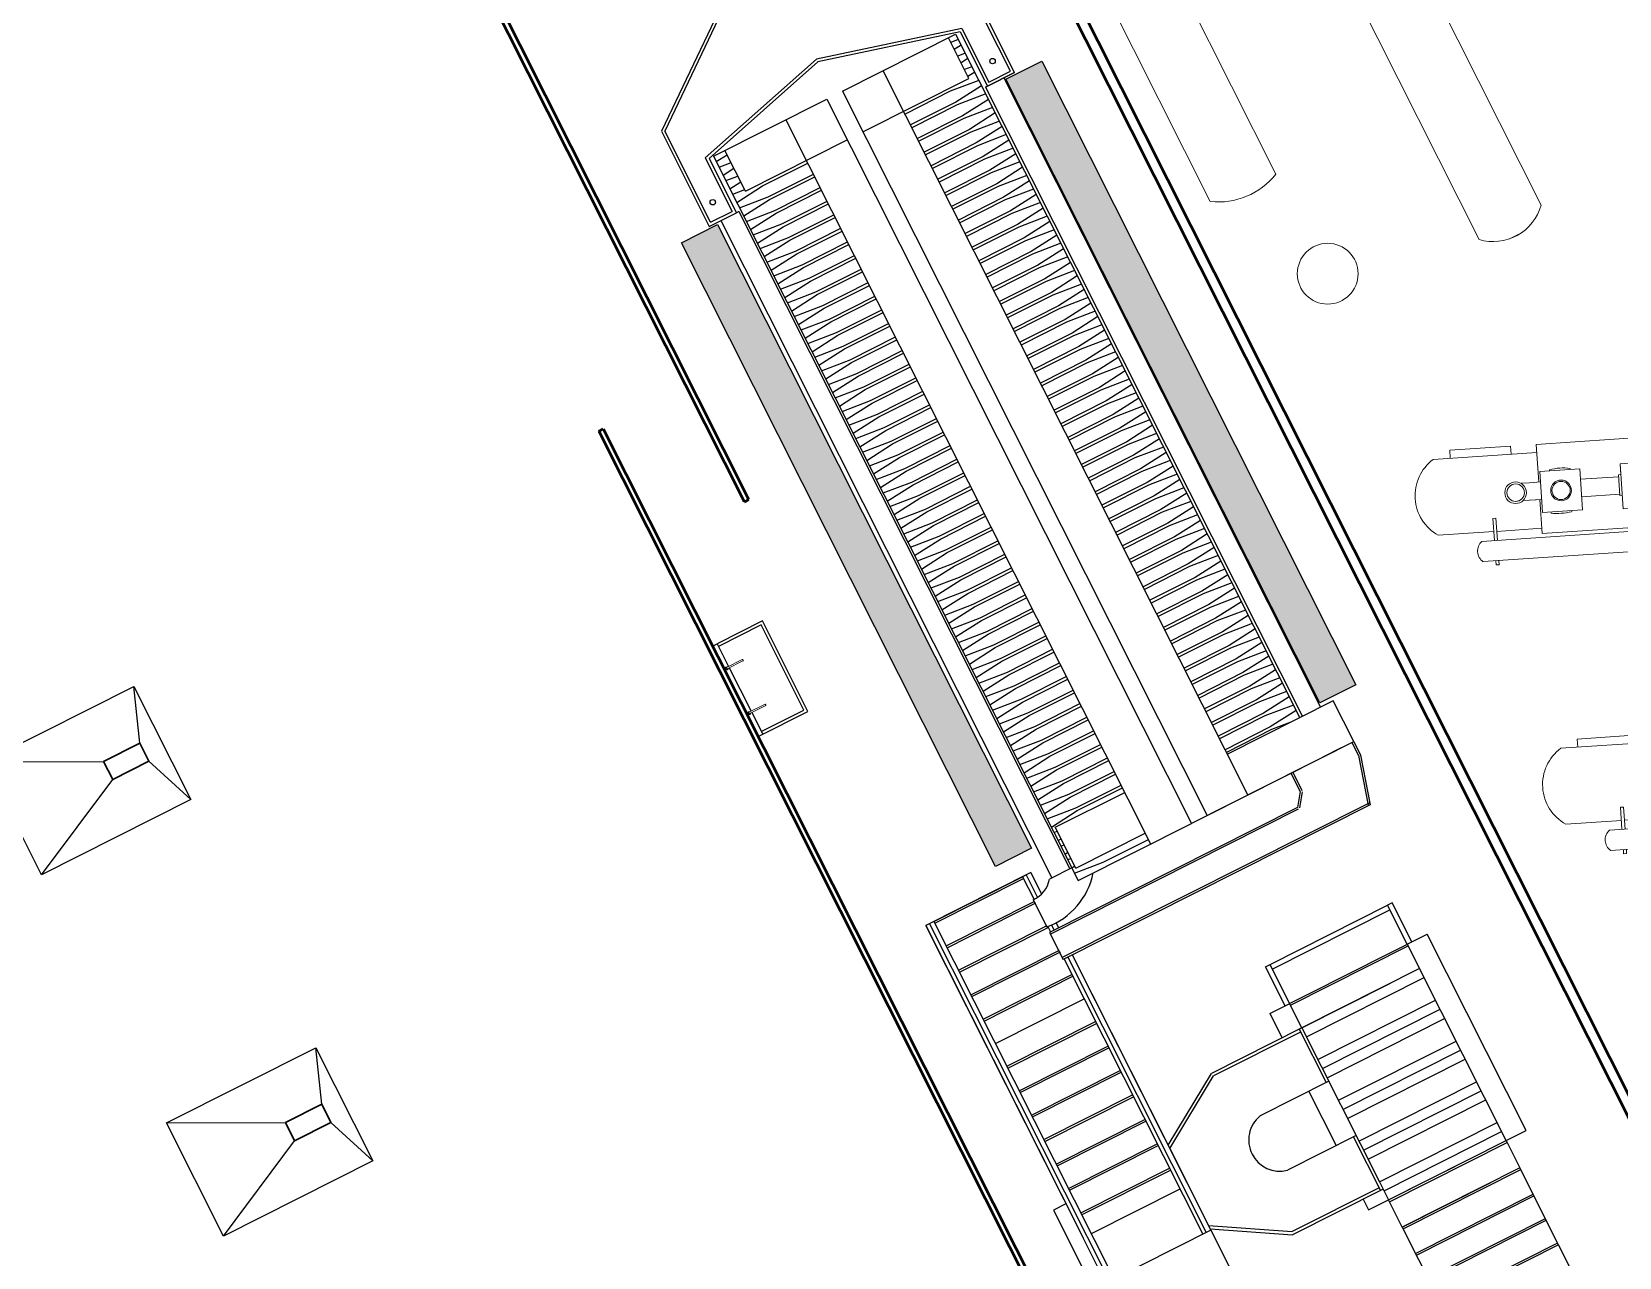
# Model space of a CAD drawing. Header units: inches. Extents: x 725.5 to 800.4, y -655.3 to -591.9.
# Drawn here: x 759.705 to 762.793, y -633.773 to -631.39 of the extents above; entities that cross this region are included whole.
import ezdxf

# ---------------------------------------------------------------- set-up
doc = ezdxf.new("R2010")
doc.units = ezdxf.units.IN
doc.header["$MEASUREMENT"] = 0
doc.linetypes.add('CONTINUA', pattern=[0])
doc.layers.add('023_MUROS_2', color=7, linetype='Continuous')
doc.layers.add('A_TEXTOLOCAL', color=3, linetype='Continuous')
doc.layers.add('ACHUTECH', color=24, linetype='Continuous', lineweight=18)
pattern_1 = [(296.73916, (399.903667, -369.707009), (0.01654568078, -0.00545941823), [0.00616, -0.01848]), (26.73916, (399.902302, -369.711145), (0.00545941823, 0.01654568078), [0.00616, -0.01848])]

# ---------------------------------------------------------------- blocks, each defined once
blk = doc.blocks.new('A$C4A991A87')
at = {"layer": 'ACHUTECH', "color": 7, "lineweight": 13, "ltscale": 500}
for p, q in [((0.008, 0.181), (0.008, 0.008)), ((0.023, 0.181), (0.023, 0.008))]:
    blk.add_line(p, q, dxfattribs=at)
at = {"layer": 'ACHUTECH', "color": 7, "lineweight": 13, "ltscale": 500, "extrusion": (0, 0, -1)}
for centre, major_axis, start_param, end_param in [((0.015, 0.181), (0.0108, 0.0108), 2.879793, 8.115781), ((0.015, 0.181), (0.00542, 0.00542), -2.356194, 0.785398), ((0.015, 0.008), (0.00542, 0.00542), 0.785398, 3.926991)]:
    blk.add_ellipse(centre, major_axis=major_axis, ratio=1, start_param=start_param, end_param=end_param, dxfattribs=at)
blk = doc.blocks.new('A$C6B430051')
at = {"layer": 'ACHUTECH', "color": 7, "linetype": 'CONTINUA', "lineweight": 13, "ltscale": 500}
for p, q in [((0.373, 1.08), (0.373, 1.16)), ((0.373, 1.16), (0.975, 1.16)), ((0.975, 1.16), (0.975, 1.08)), ((1.229, 0.787), (1.229, 1.159)), ((1.229, 1.159), (2.888, 1.159)), ((2.888, 1.159), (2.888, 0.278)), ((0.204, 1.08), (1.229, 1.08)), ((2.503, 1.009), (2.255, 1.009)), ((2.255, 1.009), (2.255, 0.914)), ((2.503, 0.914), (2.503, 1.009)), ((2.888, 1.08), (3.904, 1.08)), ((1.055, 0.787), (1.136, 0.787)), ((1.246, 0.787), (1.136, 0.787)), ((1.641, 0.89), (1.246, 0.89)), ((1.246, 0.89), (1.246, 0.486)), ((1.342, 0.89), (1.342, 0.901)), ((1.547, 0.89), (1.547, 0.901)), ((1.641, 0.486), (1.641, 0.89)), ((1.641, 0.787), (2.018, 0.787)), ((2.018, 0.806), (2.018, 0.602)), ((2.018, 0.806), (2.041, 0.806)), ((2.041, 0.468), (2.041, 0.914)), ((2.041, 0.914), (2.539, 0.914)), ((2.041, 0.914), (2.041, 0.804)), ((2.539, 0.914), (2.539, 0.468)), ((3.985, 0.915), (4.056, 0.915)), ((4.056, 0.915), (4.056, 0.493)), ((1.017, 0.615), (1.001, 0.615)), ((1.246, 0.615), (1.061, 0.615)), ((1.246, 0.615), (1.136, 0.615)), ((1.229, 0.278), (1.229, 0.615)), ((1.246, 0.486), (1.641, 0.486)), ((1.329, 0.473), (1.329, 0.486)), ((1.533, 0.473), (1.533, 0.486)), ((2.018, 0.615), (1.641, 0.615)), ((2.018, 0.602), (2.041, 0.602)), ((4.056, 0.493), (3.984, 0.493)), ((0.204, 0.33), (0.753, 0.33)), ((0.753, 0.46), (0.753, 0.241)), ((0.753, 0.46), (0.783, 0.46)), ((0.783, 0.46), (0.783, 0.241)), ((0.783, 0.33), (1.229, 0.33)), ((2.539, 0.468), (2.041, 0.468)), ((2.888, 0.33), (3.238, 0.33)), ((3.238, 0.436), (3.238, 0.241)), ((3.238, 0.436), (3.268, 0.436)), ((3.268, 0.436), (3.268, 0.241)), ((3.268, 0.33), (3.904, 0.33)), ((0.628, 0.241), (3.428, 0.241)), ((2.888, 0.278), (1.229, 0.278)), ((3.602, 0.161), (3.458, 0.161)), ((3.428, 0.041), (0.628, 0.041)), ((0.753, 0.041), (0.753, 0)), ((0.753, 0), (0.783, 0)), ((0.783, 0.041), (0.783, 0)), ((3.238, 0.041), (3.238, 0.007)), ((3.238, 0.007), (3.268, 0.007)), ((3.268, 0.041), (3.268, 0.007)), ((3.602, 0.126), (3.458, 0.126))]:
    blk.add_line(p, q, dxfattribs=at)
for centre, radius in [((0.994, 0.698), 0.107), ((0.994, 0.698), 0.0863), ((1.443, 0.69), 0.102), ((1.443, 0.69), 0.0898), ((3.413, 0.579), 0.0621), ((3.602, 0.144), 0.0174)]:
    blk.add_circle(centre, radius, dxfattribs=at)
for centre, radius, start, end in [((0.447, 0.705), 0.447, 122.9585, 237.0415), ((3.349, 0.705), 0.669, 325.9306, 34.0694), ((1.444, 0.35), 0.561, 79.4785, 100.5215), ((1.431, 1.115), 0.65, 260.9811, 279.0189), ((0.708, 0.141), 0.128, 128.5084, 231.4916), ((3.28, 0.141), 0.179, 325.9498, 34.0502)]:
    blk.add_arc(centre, radius, start, end, dxfattribs=at)

msp = doc.modelspace()

# ---------------------------------------------------------------- hatches: boundary and pattern name
h = msp.add_hatch()
h.set_pattern_fill('CROSS', scale=0.04928, angle=-63.2608)
h.set_pattern_definition(pattern_1)
h.paths.add_polyline_path([(762.2811, -632.6599), (761.6701, -631.4471), (761.5997, -631.4826), (762.2107, -632.6953)])
h = msp.add_hatch()
h.set_pattern_fill('CROSS', scale=0.04928, angle=-63.2608)
h.set_pattern_definition(pattern_1)
h.paths.add_polyline_path([(761.6502, -632.9777), (761.0392, -631.765), (760.9688, -631.8005), (761.5798, -633.0132)])

# ---------------------------------------------------------------- linework, layer by layer
at = {"color": 7}
for p, q in [((761.609, -631.4668), (761.5199, -631.2898)), ((761.617, -631.4694), (761.5239, -631.2846)), ((761.04, -631.3525), (760.9298, -631.5838)), ((761.0466, -631.3524), (760.9364, -631.5838)), ((761.5143, -631.3838), (761.2315, -631.4434)), ((761.5143, -631.3838), (761.5668, -631.4881)), ((761.511, -631.3905), (761.2342, -631.4488)), ((761.2822, -631.5058), (761.5022, -631.3949)), ((761.5283, -631.4811), (761.4884, -631.4019)), ((761.5075, -631.4055), (761.493, -631.4111)), ((761.5129, -631.4161), (761.4997, -631.4244)), ((761.5022, -631.3949), (762.1718, -632.724)), ((761.511, -631.3905), (761.5642, -631.496)), ((761.0153, -631.6352), (761.2315, -631.4434)), ((761.5208, -631.4319), (761.5063, -631.4375)), ((761.5262, -631.4425), (761.513, -631.4508)), ((761.5997, -631.4826), (761.6701, -631.4471)), ((761.6701, -631.4471), (762.2811, -632.6599)), ((761.0226, -631.6366), (761.2342, -631.4488)), ((762.0709, -632.8742), (761.3614, -631.4659)), ((761.5341, -631.4583), (761.5196, -631.4639)), ((761.5395, -631.4689), (761.5263, -631.4772)), ((761.617, -631.4694), (761.5607, -631.4978)), ((761.5642, -631.496), (761.617, -631.4694)), ((761.5668, -631.4881), (761.609, -631.4668)), ((761.2822, -631.5058), (761.9917, -632.9141)), ((761.3221, -631.585), (761.5283, -631.4811)), ((761.492, -631.506), (761.404, -631.5504)), ((761.5475, -631.4847), (761.492, -631.506)), ((761.5528, -631.4953), (761.5026, -631.5272)), ((761.5607, -631.4978), (761.5959, -631.48)), ((761.5607, -631.4978), (762.1771, -632.7214)), ((761.5959, -631.48), (762.2123, -632.7036)), ((762.2107, -632.6953), (761.5997, -631.4826)), ((761.0314, -631.6321), (761.2515, -631.5213)), ((761.2515, -631.5213), (761.961, -632.9296)), ((761.5026, -631.5272), (761.4146, -631.5715)), ((761.5053, -631.5324), (761.4173, -631.5768)), ((761.5608, -631.5111), (761.5053, -631.5324)), ((761.5661, -631.5217), (761.5159, -631.5536)), ((761.5741, -631.5375), (761.5186, -631.5589)), ((761.1722, -631.5612), (761.8818, -632.9695)), ((761.5159, -631.5536), (761.4279, -631.5979)), ((761.5186, -631.5589), (761.4306, -631.6032)), ((761.5794, -631.5481), (761.5292, -631.58)), ((761.5874, -631.5639), (761.5319, -631.5853)), ((760.9298, -631.5838), (761.023, -631.7687)), ((761.0255, -631.7606), (760.9364, -631.5838)), ((761.0935, -631.7002), (761.2914, -631.6005)), ((761.5292, -631.58), (761.4412, -631.6243)), ((761.5319, -631.5853), (761.4439, -631.6296)), ((761.5927, -631.5745), (761.5425, -631.6064)), ((761.6007, -631.5903), (761.5452, -631.6117)), ((761.606, -631.6009), (761.5558, -631.6328)), ((761.0314, -631.6321), (761.7409, -633.0405)), ((761.0367, -631.6427), (761.0578, -631.6293)), ((761.0935, -631.7002), (761.0536, -631.621)), ((761.5425, -631.6064), (761.4545, -631.6507)), ((761.5452, -631.6117), (761.4572, -631.656)), ((761.5558, -631.6328), (761.4678, -631.6771)), ((761.614, -631.6167), (761.5585, -631.6381)), ((761.6193, -631.6273), (761.5691, -631.6592)), ((761.0153, -631.6352), (761.0678, -631.7394)), ((761.0226, -631.6366), (761.0758, -631.7421)), ((761.0421, -631.6533), (761.0653, -631.6443)), ((761.05, -631.6691), (761.0711, -631.6557)), ((761.1268, -631.69), (761.2148, -631.6457)), ((761.5585, -631.6381), (761.4705, -631.6824)), ((761.5691, -631.6592), (761.4811, -631.7035)), ((761.6273, -631.6432), (761.5718, -631.6645)), ((761.6326, -631.6537), (761.5824, -631.6856)), ((761.0554, -631.6797), (761.0786, -631.6707)), ((761.0633, -631.6955), (761.0844, -631.6821)), ((761.0766, -631.7219), (761.1268, -631.69)), ((761.1374, -631.7111), (761.2255, -631.6668)), ((761.1401, -631.7164), (761.2281, -631.6721)), ((761.1507, -631.7376), (761.2388, -631.6932)), ((761.5718, -631.6645), (761.4838, -631.7088)), ((761.5824, -631.6856), (761.4944, -631.7299)), ((761.5851, -631.6909), (761.4971, -631.7352)), ((761.6406, -631.6696), (761.5851, -631.6909)), ((761.6459, -631.6801), (761.5957, -631.712)), ((761.0687, -631.7061), (761.092, -631.6971)), ((761.082, -631.7325), (761.1374, -631.7111)), ((761.09, -631.7483), (761.1401, -631.7164)), ((761.1534, -631.7428), (761.2414, -631.6985)), ((761.164, -631.764), (761.2521, -631.7196)), ((761.1667, -631.7692), (761.2547, -631.7249)), ((761.5957, -631.712), (761.5077, -631.7564)), ((761.5984, -631.7173), (761.5104, -631.7616)), ((761.6539, -631.696), (761.5984, -631.7173)), ((761.6592, -631.7065), (761.609, -631.7384)), ((761.6672, -631.7224), (761.6117, -631.7437)), ((761.0229, -631.7686), (761.0758, -631.7421)), ((761.0255, -631.7606), (761.0678, -631.7394)), ((761.0705, -631.7447), (761.0705, -631.7447)), ((761.0705, -631.7448), (761.0705, -631.7448)), ((761.0732, -631.7369), (761.0732, -631.7369)), ((761.0805, -631.7397), (761.0758, -631.7421)), ((761.0805, -631.7397), (761.7244, -633.0179)), ((761.0953, -631.7589), (761.1507, -631.7376)), ((761.1033, -631.7747), (761.1534, -631.7428)), ((761.1774, -631.7904), (761.2654, -631.746)), ((761.18, -631.7956), (761.268, -631.7513)), ((761.609, -631.7384), (761.521, -631.7828)), ((761.6117, -631.7437), (761.5237, -631.788)), ((761.6725, -631.7329), (761.6224, -631.7648)), ((761.6805, -631.7488), (761.625, -631.7701)), ((760.9688, -631.8005), (761.0392, -631.765)), ((761.0282, -631.7659), (761.0282, -631.766)), ((761.0392, -631.765), (761.6502, -632.9777)), ((761.0452, -631.7574), (761.6892, -633.0356)), ((761.1086, -631.7853), (761.164, -631.764)), ((761.1166, -631.8011), (761.1667, -631.7692)), ((761.1907, -631.8168), (761.2787, -631.7724)), ((761.1933, -631.8221), (761.2813, -631.7777)), ((761.6224, -631.7648), (761.5343, -631.8092)), ((761.625, -631.7701), (761.537, -631.8144)), ((761.6858, -631.7593), (761.6357, -631.7912)), ((761.6938, -631.7752), (761.6383, -631.7965)), ((761.6991, -631.7857), (761.649, -631.8176)), ((761.5798, -633.0132), (760.9688, -631.8005)), ((761.1219, -631.8117), (761.1774, -631.7904)), ((761.1299, -631.8275), (761.18, -631.7956)), ((761.1352, -631.8381), (761.1907, -631.8168)), ((761.204, -631.8432), (761.292, -631.7988)), ((761.2066, -631.8485), (761.2946, -631.8041)), ((761.6357, -631.7912), (761.5476, -631.8356)), ((761.6383, -631.7965), (761.5503, -631.8409)), ((761.649, -631.8176), (761.5609, -631.862)), ((761.7071, -631.8016), (761.6516, -631.8229)), ((761.7124, -631.8122), (761.6623, -631.844)), ((761.1432, -631.8539), (761.1933, -631.8221)), ((761.1485, -631.8645), (761.204, -631.8432)), ((761.1565, -631.8803), (761.2066, -631.8485)), ((761.2173, -631.8696), (761.3053, -631.8252)), ((761.2199, -631.8749), (761.3079, -631.8305)), ((761.6516, -631.8229), (761.5636, -631.8673)), ((761.6623, -631.844), (761.5742, -631.8884)), ((761.6649, -631.8493), (761.5769, -631.8937)), ((761.7204, -631.828), (761.6649, -631.8493)), ((761.7257, -631.8386), (761.6756, -631.8704)), ((761.1618, -631.8909), (761.2173, -631.8696)), ((761.1698, -631.9068), (761.2199, -631.8749)), ((761.2306, -631.896), (761.3186, -631.8516)), ((761.2332, -631.9013), (761.3212, -631.8569)), ((761.2439, -631.9224), (761.3319, -631.878)), ((761.6756, -631.8704), (761.5875, -631.9148)), ((761.6782, -631.8757), (761.5902, -631.9201)), ((761.7337, -631.8544), (761.6782, -631.8757)), ((761.739, -631.865), (761.6889, -631.8969)), ((761.1751, -631.9173), (761.2306, -631.896)), ((761.1831, -631.9332), (761.2332, -631.9013)), ((761.2465, -631.9277), (761.3346, -631.8833)), ((761.2572, -631.9488), (761.3452, -631.9045)), ((761.2598, -631.9541), (761.3479, -631.9097)), ((761.6889, -631.8969), (761.6009, -631.9412)), ((761.6915, -631.9021), (761.6035, -631.9465)), ((761.747, -631.8808), (761.6915, -631.9021)), ((761.7523, -631.8914), (761.7022, -631.9233)), ((761.7603, -631.9072), (761.7048, -631.9285)), ((761.1884, -631.9437), (761.2439, -631.9224)), ((761.1964, -631.9596), (761.2465, -631.9277)), ((761.2705, -631.9752), (761.3585, -631.9309)), ((761.2731, -631.9805), (761.3612, -631.9361)), ((761.7022, -631.9233), (761.6142, -631.9676)), ((761.7048, -631.9285), (761.6168, -631.9729)), ((761.7656, -631.9178), (761.7155, -631.9497)), ((761.7736, -631.9336), (761.7181, -631.9549)), ((761.2017, -631.9701), (761.2572, -631.9488)), ((761.2097, -631.986), (761.2598, -631.9541)), ((761.2838, -632.0016), (761.3718, -631.9573)), ((761.2864, -632.0069), (761.3745, -631.9625)), ((761.7155, -631.9497), (761.6275, -631.994)), ((761.7181, -631.9549), (761.6301, -631.9993)), ((761.7789, -631.9442), (761.7288, -631.9761)), ((761.7869, -631.96), (761.7314, -631.9814)), ((761.7922, -631.9706), (761.7421, -632.0025)), ((761.215, -631.9965), (761.2705, -631.9752)), ((761.223, -632.0124), (761.2731, -631.9805)), ((761.2283, -632.0229), (761.2838, -632.0016)), ((761.2971, -632.028), (761.3851, -631.9837)), ((761.2997, -632.0333), (761.3878, -631.989)), ((761.7288, -631.9761), (761.6408, -632.0204)), ((761.7314, -631.9814), (761.6434, -632.0257)), ((761.7421, -632.0025), (761.6541, -632.0468)), ((761.8002, -631.9864), (761.7447, -632.0078)), ((761.8055, -631.997), (761.7554, -632.0289)), ((761.2363, -632.0388), (761.2864, -632.0069)), ((761.2416, -632.0493), (761.2971, -632.028)), ((761.2496, -632.0652), (761.2997, -632.0333)), ((761.3104, -632.0544), (761.3984, -632.0101)), ((761.313, -632.0597), (761.4011, -632.0154)), ((761.7447, -632.0078), (761.6567, -632.0521)), ((761.7554, -632.0289), (761.6674, -632.0732)), ((761.758, -632.0342), (761.67, -632.0785)), ((761.8135, -632.0128), (761.758, -632.0342)), ((761.8188, -632.0234), (761.7687, -632.0553)), ((761.2549, -632.0758), (761.3104, -632.0544)), ((761.2629, -632.0916), (761.313, -632.0597)), ((761.3237, -632.0808), (761.4117, -632.0365)), ((761.3264, -632.0861), (761.4144, -632.0418)), ((761.337, -632.1072), (761.425, -632.0629)), ((761.7687, -632.0553), (761.6807, -632.0996)), ((761.7714, -632.0606), (761.6833, -632.1049)), ((761.8268, -632.0392), (761.7714, -632.0606)), ((761.8321, -632.0498), (761.782, -632.0817)), ((761.8401, -632.0656), (761.7847, -632.087)), ((761.2682, -632.1022), (761.3237, -632.0808)), ((761.2762, -632.118), (761.3264, -632.0861)), ((761.3397, -632.1125), (761.4277, -632.0682)), ((761.3503, -632.1336), (761.4383, -632.0893)), ((761.353, -632.1389), (761.441, -632.0946)), ((761.782, -632.0817), (761.694, -632.126)), ((761.7847, -632.087), (761.6966, -632.1313)), ((761.8455, -632.0762), (761.7953, -632.1081)), ((761.8534, -632.0921), (761.798, -632.1134)), ((761.2815, -632.1286), (761.337, -632.1072)), ((761.2895, -632.1444), (761.3397, -632.1125)), ((761.3636, -632.16), (761.4516, -632.1157)), ((761.3663, -632.1653), (761.4543, -632.121)), ((761.7953, -632.1081), (761.7073, -632.1524)), ((761.798, -632.1134), (761.7099, -632.1577)), ((761.8588, -632.1026), (761.8086, -632.1345)), ((761.8667, -632.1185), (761.8113, -632.1398)), ((761.2948, -632.155), (761.3503, -632.1336)), ((761.3028, -632.1708), (761.353, -632.1389)), ((761.3769, -632.1865), (761.4649, -632.1421)), ((761.3796, -632.1917), (761.4676, -632.1474)), ((761.8086, -632.1345), (761.7206, -632.1789)), ((761.8113, -632.1398), (761.7232, -632.1841)), ((761.8721, -632.129), (761.8219, -632.1609)), ((761.88, -632.1449), (761.8246, -632.1662)), ((761.8854, -632.1554), (761.8352, -632.1873)), ((761.3081, -632.1814), (761.3636, -632.16)), ((761.3161, -632.1972), (761.3663, -632.1653)), ((761.3214, -632.2078), (761.3769, -632.1865)), ((761.3902, -632.2129), (761.4782, -632.1685)), ((761.3929, -632.2181), (761.4809, -632.1738)), ((761.8219, -632.1609), (761.7339, -632.2053)), ((761.8246, -632.1662), (761.7365, -632.2105)), ((761.8352, -632.1873), (761.7472, -632.2317)), ((761.8933, -632.1713), (761.8379, -632.1926)), ((761.8987, -632.1818), (761.8485, -632.2137)), ((761.3294, -632.2236), (761.3796, -632.1917)), ((761.3347, -632.2342), (761.3902, -632.2129)), ((761.3427, -632.25), (761.3929, -632.2181)), ((761.4035, -632.2393), (761.4915, -632.1949)), ((761.4062, -632.2445), (761.4942, -632.2002)), ((761.8379, -632.1926), (761.7498, -632.2369)), ((761.8485, -632.2137), (761.7605, -632.2581)), ((761.8512, -632.219), (761.7632, -632.2634)), ((761.9066, -632.1977), (761.8512, -632.219)), ((761.912, -632.2082), (761.8618, -632.2401)), ((761.348, -632.2606), (761.4035, -632.2393)), ((761.356, -632.2764), (761.4062, -632.2445)), ((761.4168, -632.2657), (761.5048, -632.2213)), ((761.4195, -632.271), (761.5075, -632.2266)), ((761.4301, -632.2921), (761.5181, -632.2477)), ((761.8618, -632.2401), (761.7738, -632.2845)), ((761.8645, -632.2454), (761.7765, -632.2898)), ((761.92, -632.2241), (761.8645, -632.2454)), ((761.9253, -632.2346), (761.8751, -632.2665)), ((761.9333, -632.2505), (761.8778, -632.2718)), ((761.3613, -632.287), (761.4168, -632.2657)), ((761.3693, -632.3028), (761.4195, -632.271)), ((761.4328, -632.2974), (761.5208, -632.253)), ((761.4434, -632.3185), (761.5314, -632.2741)), ((761.4461, -632.3238), (761.5341, -632.2794)), ((761.8751, -632.2665), (761.7871, -632.3109)), ((761.8778, -632.2718), (761.7898, -632.3162)), ((761.9386, -632.2611), (761.8884, -632.2929)), ((761.9466, -632.2769), (761.8911, -632.2982)), ((761.3746, -632.3134), (761.4301, -632.2921)), ((761.3826, -632.3292), (761.4328, -632.2974)), ((761.4567, -632.3449), (761.5447, -632.3005)), ((761.4594, -632.3502), (761.5474, -632.3058)), ((761.8884, -632.2929), (761.8004, -632.3373)), ((761.8911, -632.2982), (761.8031, -632.3426)), ((761.9519, -632.2875), (761.9017, -632.3193)), ((761.9599, -632.3033), (761.9044, -632.3246)), ((761.3879, -632.3398), (761.4434, -632.3185)), ((761.3959, -632.3557), (761.4461, -632.3238)), ((761.47, -632.3713), (761.558, -632.327)), ((761.4727, -632.3766), (761.5607, -632.3322)), ((761.9017, -632.3193), (761.8137, -632.3637)), ((761.9044, -632.3246), (761.8164, -632.369)), ((761.9652, -632.3139), (761.915, -632.3458)), ((761.9732, -632.3297), (761.9177, -632.351)), ((761.9785, -632.3403), (761.9283, -632.3722)), ((761.4013, -632.3662), (761.4567, -632.3449)), ((761.4092, -632.3821), (761.4594, -632.3502)), ((761.4146, -632.3926), (761.47, -632.3713)), ((761.4833, -632.3977), (761.5714, -632.3534)), ((761.486, -632.403), (761.574, -632.3586)), ((761.915, -632.3458), (761.827, -632.3901)), ((761.9177, -632.351), (761.8297, -632.3954)), ((761.9283, -632.3722), (761.8403, -632.4165)), ((761.9865, -632.3561), (761.931, -632.3774)), ((761.9918, -632.3667), (761.9416, -632.3986)), ((761.4225, -632.4085), (761.4727, -632.3766)), ((761.4279, -632.419), (761.4833, -632.3977)), ((761.4358, -632.4349), (761.486, -632.403)), ((761.4966, -632.4241), (761.5847, -632.3798)), ((761.4993, -632.4294), (761.5873, -632.385)), ((761.931, -632.3774), (761.843, -632.4218)), ((761.9416, -632.3986), (761.8536, -632.4429)), ((761.9443, -632.4038), (761.8563, -632.4482)), ((761.9998, -632.3825), (761.9443, -632.4038)), ((762.0051, -632.3931), (761.9549, -632.425)), ((761.4412, -632.4454), (761.4966, -632.4241)), ((761.4491, -632.4613), (761.4993, -632.4294)), ((761.5099, -632.4505), (761.598, -632.4062)), ((761.5126, -632.4558), (761.6006, -632.4115)), ((761.5232, -632.4769), (761.6113, -632.4326)), ((761.9549, -632.425), (761.8669, -632.4693)), ((761.9576, -632.4303), (761.8696, -632.4746)), ((762.0131, -632.4089), (761.9576, -632.4303)), ((762.0184, -632.4195), (761.9682, -632.4514)), ((762.0264, -632.4353), (761.9709, -632.4567)), ((761.4545, -632.4718), (761.5099, -632.4505)), ((761.4624, -632.4877), (761.5126, -632.4558)), ((761.5259, -632.4822), (761.6139, -632.4379)), ((761.5365, -632.5033), (761.6246, -632.459)), ((761.5392, -632.5086), (761.6272, -632.4643)), ((761.9682, -632.4514), (761.8802, -632.4957)), ((761.9709, -632.4567), (761.8829, -632.501)), ((762.0317, -632.4459), (761.9815, -632.4778)), ((762.0397, -632.4617), (761.9842, -632.4831)), ((761.4678, -632.4982), (761.5232, -632.4769)), ((761.4758, -632.5141), (761.5259, -632.4822)), ((761.5499, -632.5297), (761.6379, -632.4854)), ((761.5525, -632.535), (761.6405, -632.4907)), ((761.9815, -632.4778), (761.8935, -632.5221)), ((761.9842, -632.4831), (761.8962, -632.5274)), ((762.045, -632.4723), (761.9949, -632.5042)), ((762.053, -632.4881), (761.9975, -632.5095)), ((761.4811, -632.5247), (761.5365, -632.5033)), ((761.4891, -632.5405), (761.5392, -632.5086)), ((761.5632, -632.5561), (761.6512, -632.5118)), ((761.5658, -632.5614), (761.6538, -632.5171)), ((761.9949, -632.5042), (761.9068, -632.5485)), ((761.9975, -632.5095), (761.9095, -632.5538)), ((762.0583, -632.4987), (762.0082, -632.5306)), ((762.0663, -632.5146), (762.0108, -632.5359)), ((762.0716, -632.5251), (762.0215, -632.557)), ((761.1263, -632.5358), (761.0383, -632.5801)), ((761.1237, -632.5437), (761.0409, -632.5854)), ((761.207, -632.7092), (761.1237, -632.5437)), ((761.215, -632.7118), (761.1263, -632.5358)), ((761.4944, -632.5511), (761.5499, -632.5297)), ((761.5024, -632.5669), (761.5525, -632.535)), ((761.5077, -632.5775), (761.5632, -632.5561)), ((761.5765, -632.5825), (761.6645, -632.5382)), ((761.5791, -632.5878), (761.6671, -632.5435)), ((762.0082, -632.5306), (761.9201, -632.5749)), ((762.0108, -632.5359), (761.9228, -632.5802)), ((762.0215, -632.557), (761.9334, -632.6013)), ((762.0796, -632.541), (762.0241, -632.5623)), ((762.0849, -632.5515), (762.0348, -632.5834)), ((761.0295, -632.5846), (761.0383, -632.5801)), ((761.0383, -632.5801), (761.0606, -632.6244)), ((761.5157, -632.5933), (761.5658, -632.5614)), ((761.521, -632.6039), (761.5765, -632.5825)), ((761.529, -632.6197), (761.5791, -632.5878)), ((761.5898, -632.609), (761.6778, -632.5646)), ((761.5924, -632.6142), (761.6804, -632.5699)), ((762.0241, -632.5623), (761.9361, -632.6066)), ((762.0348, -632.5834), (761.9467, -632.6278)), ((762.0374, -632.5887), (761.9494, -632.633)), ((762.0929, -632.5674), (762.0374, -632.5887)), ((762.0982, -632.5779), (762.0481, -632.6098)), ((761.5343, -632.6303), (761.5898, -632.609)), ((761.5423, -632.6461), (761.5924, -632.6142)), ((761.6031, -632.6354), (761.6911, -632.591)), ((761.6057, -632.6406), (761.6937, -632.5963)), ((761.6164, -632.6618), (761.7044, -632.6174)), ((762.0481, -632.6098), (761.96, -632.6542)), ((762.0507, -632.6151), (761.9627, -632.6594)), ((762.1062, -632.5938), (762.0507, -632.6151)), ((762.1115, -632.6043), (762.0614, -632.6362)), ((762.1195, -632.6202), (762.064, -632.6415)), ((761.0619, -632.6271), (761.1044, -632.7113)), ((761.5476, -632.6567), (761.6031, -632.6354)), ((761.5556, -632.6725), (761.6057, -632.6406)), ((761.619, -632.667), (761.707, -632.6227)), ((761.6297, -632.6882), (761.7177, -632.6438)), ((761.6323, -632.6935), (761.7204, -632.6491)), ((762.0614, -632.6362), (761.9733, -632.6806)), ((762.064, -632.6415), (761.976, -632.6858)), ((762.1248, -632.6307), (762.0747, -632.6626)), ((762.1328, -632.6466), (762.0773, -632.6679)), ((759.6132, -632.8096), (759.9037, -632.6633)), ((759.9037, -632.6633), (760.0146, -632.8833)), ((759.915, -632.7734), (759.9037, -632.6633)), ((761.5609, -632.6831), (761.6164, -632.6618)), ((761.5689, -632.6989), (761.619, -632.667)), ((761.643, -632.7146), (761.731, -632.6702)), ((761.6456, -632.7199), (761.7337, -632.6755)), ((762.0747, -632.6626), (761.9867, -632.707)), ((762.0773, -632.6679), (761.9893, -632.7123)), ((762.1381, -632.6571), (762.088, -632.689)), ((762.1461, -632.673), (762.0906, -632.6943)), ((762.1514, -632.6836), (762.1013, -632.7154)), ((762.2811, -632.6599), (762.2107, -632.6953)), ((761.1057, -632.714), (761.127, -632.7562)), ((761.1182, -632.7606), (761.215, -632.7118)), ((761.1243, -632.7509), (761.207, -632.7092)), ((761.5742, -632.7095), (761.6297, -632.6882)), ((761.5822, -632.7253), (761.6323, -632.6935)), ((761.6563, -632.741), (761.7443, -632.6966)), ((761.6589, -632.7463), (761.747, -632.7019)), ((762.088, -632.689), (762, -632.7334)), ((762.0906, -632.6943), (762.0026, -632.7387)), ((762.237, -632.6912), (762.031, -632.795)), ((762.1594, -632.6994), (762.1039, -632.7207)), ((762.1647, -632.71), (762.1146, -632.7418)), ((762.2769, -632.7704), (762.237, -632.6912)), ((761.5875, -632.7359), (761.643, -632.7146)), ((761.5955, -632.7517), (761.6456, -632.7199)), ((761.6008, -632.7623), (761.6563, -632.741)), ((761.6696, -632.7674), (761.7576, -632.723)), ((761.6722, -632.7727), (761.7603, -632.7283)), ((762.1013, -632.7154), (762.0133, -632.7598)), ((762.1039, -632.7207), (762.0159, -632.7651)), ((762.1146, -632.7418), (762.0266, -632.7862)), ((762.1542, -632.7329), (762.1172, -632.7471)), ((761.6088, -632.7782), (761.6589, -632.7463)), ((761.6141, -632.7887), (761.6696, -632.7674)), ((761.6221, -632.8046), (761.6722, -632.7727)), ((761.6829, -632.7938), (761.7709, -632.7495)), ((761.6855, -632.7991), (761.7736, -632.7547)), ((761.6962, -632.8202), (761.7842, -632.7759)), ((762.1172, -632.7471), (762.0292, -632.7915)), ((762.2117, -632.8033), (762.2769, -632.7704)), ((762.2734, -632.7722), (762.2867, -632.7986)), ((762.2769, -632.7704), (762.2902, -632.7969)), ((761.6274, -632.8151), (761.6829, -632.7938)), ((761.6354, -632.831), (761.6855, -632.7991)), ((761.6988, -632.8255), (761.7869, -632.7811)), ((761.7095, -632.8466), (761.7975, -632.8023)), ((761.9917, -632.9141), (762.2117, -632.8033)), ((762.2522, -632.7829), (762.217, -632.8006)), ((762.2863, -632.7976), (762.3047, -632.8941)), ((762.2902, -632.7969), (762.3086, -632.8934)), ((759.6132, -632.8096), (759.8446, -632.8089)), ((759.7241, -633.0296), (759.6132, -632.8096)), ((759.9328, -632.8086), (760.0146, -632.8833)), ((761.6407, -632.8415), (761.6962, -632.8202)), ((761.6487, -632.8574), (761.6988, -632.8255)), ((761.7122, -632.8519), (761.8002, -632.8075)), ((761.7228, -632.873), (761.8108, -632.8287)), ((761.7255, -632.8783), (761.8135, -632.834)), ((762.181, -632.8187), (761.961, -632.9296)), ((762.1548, -632.8319), (762.1726, -632.8673)), ((762.1583, -632.8302), (762.1762, -632.8655)), ((759.7241, -633.0296), (759.8624, -632.8441)), ((761.654, -632.8679), (761.7095, -632.8466)), ((761.662, -632.8838), (761.7122, -632.8519)), ((761.7361, -632.8994), (761.8241, -632.8551)), ((761.7388, -632.9047), (761.8268, -632.8604)), ((762.1726, -632.8673), (762.1673, -632.8984)), ((762.1765, -632.868), (762.1711, -632.899)), ((760.0146, -632.8833), (759.7241, -633.0296)), ((761.6673, -632.8943), (761.7228, -632.873)), ((761.6753, -632.9102), (761.7255, -632.8783)), ((761.6806, -632.9207), (761.7361, -632.8994)), ((762.1673, -632.8984), (761.685, -633.1414)), ((761.6963, -632.9372), (761.8313, -632.8692)), ((762.3068, -632.8899), (761.7098, -633.1906)), ((762.3086, -632.8934), (761.7116, -633.1942)), ((762.169, -632.9019), (761.6867, -633.1449)), ((761.6886, -632.9366), (761.7388, -632.9047)), ((761.7409, -633.0405), (761.961, -632.9296)), ((761.6939, -632.9472), (761.7001, -632.9448)), ((761.7362, -633.0164), (761.6963, -632.9372)), ((761.7019, -632.963), (761.7075, -632.9594)), ((761.7362, -633.0164), (761.8712, -632.9485)), ((761.7893, -633.005), (761.8773, -632.9607)), ((761.6502, -632.9777), (761.5798, -633.0132)), ((761.7072, -632.9736), (761.7135, -632.9712)), ((761.7152, -632.9894), (761.7208, -632.9858)), ((761.7285, -633.0158), (761.6849, -633.0378)), ((761.7205, -633), (761.7268, -632.9976)), ((761.7285, -633.0158), (761.7341, -633.0122)), ((761.7338, -633.0264), (761.7893, -633.005)), ((761.6486, -633.0253), (761.4443, -633.1282)), ((761.4602, -633.1202), (761.6327, -633.0333)), ((761.462, -633.1237), (761.6345, -633.0368)), ((761.6486, -633.0253), (761.6327, -633.0333)), ((761.6327, -633.0333), (761.6549, -633.0774)), ((761.6398, -633.0297), (761.6618, -633.0735)), ((761.6486, -633.0253), (761.6696, -633.0671)), ((761.4841, -633.1677), (761.6567, -633.0808)), ((761.4859, -633.1712), (761.6584, -633.0843)), ((761.6531, -633.0782), (761.6797, -633.131)), ((762.3517, -633.0843), (762.3429, -633.0887)), ((762.3899, -633.16), (762.3517, -633.0843)), ((762.1141, -633.204), (762.3429, -633.0887)), ((762.1185, -633.2128), (762.3473, -633.0975)), ((762.3811, -633.1644), (762.3429, -633.0887)), ((761.4443, -633.1282), (761.7503, -633.7355)), ((761.5641, -633.3658), (761.4443, -633.1282)), ((761.4514, -633.1246), (761.8017, -633.82)), ((761.4602, -633.1202), (761.8105, -633.8155)), ((761.5081, -633.2152), (761.6806, -633.1283)), ((761.5099, -633.2188), (761.6824, -633.1319)), ((761.6816, -633.1303), (761.6867, -633.1405)), ((761.685, -633.1414), (761.7116, -633.1942)), ((761.6889, -633.1272), (761.6938, -633.1369)), ((761.6977, -633.1229), (761.7026, -633.1325)), ((762.1135, -633.2992), (762.4198, -633.1449)), ((762.6122, -633.5269), (762.4198, -633.1449)), ((761.532, -633.2628), (761.7046, -633.1759)), ((762.154, -633.2832), (762.3828, -633.1679)), ((762.3811, -633.1644), (762.405, -633.2119)), ((761.5338, -633.2663), (761.7063, -633.1794)), ((761.7133, -633.1933), (761.7116, -633.1942)), ((761.7133, -633.1933), (761.983, -633.7286)), ((761.7204, -633.1897), (761.9901, -633.7251)), ((761.7292, -633.1853), (761.9188, -633.5617)), ((761.7292, -633.1853), (761.9974, -633.7177)), ((762.1053, -633.2084), (762.1141, -633.204)), ((762.1434, -633.2841), (762.1053, -633.2084)), ((762.1522, -633.2797), (762.1141, -633.204)), ((761.556, -633.3103), (761.7285, -633.2234)), ((761.5578, -633.3138), (761.7303, -633.2269)), ((762.405, -633.2119), (762.1761, -633.3272)), ((762.185, -633.3448), (762.4139, -633.2295)), ((762.185, -633.3448), (762.4139, -633.2295)), ((762.5735, -633.5464), (762.405, -633.2119)), ((762.1761, -633.3272), (762.3487, -633.2403)), ((761.525, -633.2882), (761.7503, -633.7355)), ((761.5799, -633.3578), (761.7524, -633.2709)), ((762.1135, -633.2992), (762.1374, -633.3467)), ((762.1761, -633.3272), (762.1522, -633.2797)), ((762.2072, -633.3888), (762.436, -633.2735)), ((762.2161, -633.4064), (762.4449, -633.2911)), ((761.6021, -633.4019), (761.7746, -633.3149)), ((761.6039, -633.4054), (761.7764, -633.3185)), ((762.1761, -633.3272), (762.0001, -633.4159)), ((762.1709, -633.3299), (762.2232, -633.4337)), ((762.1761, -633.3272), (762.3269, -633.6265)), ((762.2249, -633.424), (762.4538, -633.3087)), ((761.626, -633.4494), (761.7986, -633.3625)), ((762.1735, -633.3352), (762.0043, -633.4204)), ((762.2471, -633.468), (762.4759, -633.3527)), ((759.9671, -633.512), (760.2576, -633.3657)), ((760.2576, -633.3657), (760.3684, -633.5857)), ((760.2689, -633.4758), (760.2576, -633.3657)), ((761.6278, -633.4529), (761.8003, -633.366)), ((762.256, -633.4857), (762.4848, -633.3704)), ((762.2648, -633.5033), (762.4937, -633.388)), ((762.2648, -633.5033), (762.4937, -633.388)), ((761.65, -633.4969), (761.8225, -633.41)), ((761.6518, -633.5004), (761.8243, -633.4135)), ((761.9157, -633.5555), (762.0001, -633.4159)), ((761.9157, -633.5555), (762.0001, -633.4159)), ((761.9188, -633.5617), (762.0043, -633.4204)), ((762.2285, -633.4311), (762.0947, -633.4985)), ((762.1897, -633.4506), (762.243, -633.5562)), ((762.287, -633.5473), (762.5159, -633.432)), ((762.2959, -633.5649), (762.5247, -633.4496)), ((761.6739, -633.5444), (761.8465, -633.4575)), ((761.6757, -633.548), (761.8482, -633.4611)), ((762.3047, -633.5825), (762.5336, -633.4672)), ((759.9671, -633.512), (760.1985, -633.5113)), ((760.078, -633.7321), (759.9671, -633.512)), ((760.2867, -633.511), (760.3684, -633.5857)), ((761.6979, -633.592), (761.8704, -633.5051)), ((761.6997, -633.5955), (761.8722, -633.5086)), ((762.3269, -633.6265), (762.5558, -633.5112)), ((760.078, -633.7321), (760.2162, -633.5465)), ((762.2817, -633.5367), (762.1479, -633.6041)), ((762.2764, -633.5394), (762.3287, -633.6432)), ((762.3358, -633.6441), (762.5646, -633.5288)), ((762.3447, -633.6617), (762.5735, -633.5464)), ((762.5735, -633.5464), (762.6122, -633.5269)), ((762.5735, -633.5464), (762.6001, -633.5992)), ((761.7218, -633.6395), (761.8943, -633.5526)), ((761.7236, -633.643), (761.8961, -633.5561)), ((761.9188, -633.5617), (761.9989, -633.7206)), ((762.3447, -633.6617), (762.5172, -633.5748)), ((762.3464, -633.6652), (762.5753, -633.5499)), ((760.3684, -633.5857), (760.078, -633.7321)), ((761.7458, -633.687), (761.9183, -633.6001)), ((761.7475, -633.6906), (761.9201, -633.6036)), ((762.6001, -633.5992), (762.3713, -633.7145)), ((762.373, -633.718), (762.6019, -633.6027)), ((762.6755, -633.7488), (762.6001, -633.5992)), ((761.9387, -633.6406), (761.7662, -633.7275)), ((762.3261, -633.6379), (762.1568, -633.7232)), ((762.334, -633.6406), (762.158, -633.7293)), ((762.3269, -633.6265), (762.3447, -633.6617)), ((762.3713, -633.7145), (762.5438, -633.6276)), ((761.717, -633.6693), (761.6925, -633.6816)), ((762.2953, -633.6601), (762.3059, -633.6812)), ((762.3059, -633.6812), (762.3447, -633.6617)), ((762.3713, -633.7145), (762.3447, -633.6617)), ((762.397, -633.7656), (762.6258, -633.6503)), ((762.3988, -633.7691), (762.6276, -633.6538)), ((761.6925, -633.6816), (761.7635, -633.8224)), ((762.4209, -633.8131), (762.6498, -633.6978)), ((762.4227, -633.8166), (762.6516, -633.7013)), ((761.9989, -633.7206), (761.7947, -633.8235)), ((761.9943, -633.7115), (762.1568, -633.7232)), ((761.9974, -633.7177), (762.158, -633.7293)), ((761.9989, -633.7206), (762.0344, -633.7911)), ((762.3713, -633.7145), (762.4466, -633.8641)), ((761.7947, -633.8235), (761.7503, -633.7355)), ((762.4449, -633.8606), (762.6737, -633.7453)), ((762.6755, -633.7488), (762.4466, -633.8641)), ((762.7997, -633.9953), (762.6755, -633.7488))]:
    msp.add_line(p, q, dxfattribs=at)
for centre in [(761.5742, -631.4473), (761.0299, -631.7216)]:
    msp.add_circle(centre, 0.00525, dxfattribs=at)
for centre, radius, start, end in [((761.6319, -633.0288), 0.0537, 293.2611, 350.3601), ((761.6305, -632.9974), 0.1424, 290.2442, 348.4842), ((762.1331, -633.5453), 0.0606, 129.364, 284.1143)]:
    msp.add_arc(centre, radius, start, end, dxfattribs=at)
at = {"layer": '023_MUROS_2', "color": 7, "lineweight": 50}
for p, q in [((763.0659, -634.0068), (761.2682, -630.4385)), ((761.0914, -632.3044), (760.3774, -630.8873)), ((761.1002, -632.3), (760.3862, -630.8828)), ((761.5723, -630.9982), (763.0569, -633.9452)), ((760.808, -632.1668), (760.8168, -632.1624)), ((760.808, -632.1668), (761.6683, -633.8744)), ((760.8168, -632.1624), (761.6771, -633.87)), ((761.0914, -632.3044), (761.1002, -632.3))]:
    msp.add_line(p, q, dxfattribs=at)
at = {"layer": 'A_TEXTOLOCAL', "color": 7, "lineweight": 30}
for p, q in [((759.8446, -632.8089), (759.915, -632.7734)), ((759.915, -632.7734), (759.9328, -632.8086)), ((759.8624, -632.8441), (759.8446, -632.8089)), ((759.9328, -632.8086), (759.8624, -632.8441)), ((760.1985, -633.5113), (760.2689, -633.4758)), ((760.2689, -633.4758), (760.2867, -633.511)), ((760.2162, -633.5465), (760.1985, -633.5113)), ((760.2867, -633.511), (760.2162, -633.5465))]:
    msp.add_line(p, q, dxfattribs=at)
at = {"layer": 'ACHUTECH', "color": 7, "linetype": 'CONTINUA', "lineweight": 13, "ltscale": 500}
for p, q in [((762.2084, -630.8678), (762.6415, -631.7273)), ((762.0827, -630.925), (762.5207, -631.7942)), ((762.1255, -631.667), (761.863, -631.1459)), ((761.7366, -631.2019), (761.9978, -631.7203)), ((762.5797, -631.793), (762.603, -631.7812))]:
    msp.add_line(p, q, dxfattribs=at)
msp.add_circle((762.2262, -631.8607), 0.0591, dxfattribs=at)
for centre, radius, start, end in [((762.0135, -631.5779), 0.1432, 263.7315, 321.5026), ((762.5482, -631.7014), 0.0968, 253.5156, 344.5034)]:
    msp.add_arc(centre, radius, start, end, dxfattribs=at)

# ---------------------------------------------------------------- block references
at = {"layer": 'ACHUTECH', "color": 7, "linetype": 'CONTINUA', "lineweight": 13, "ltscale": 500, "xscale": 0.1971200000000001, "yscale": 0.1971200000000001, "zscale": 0.1971200000000001, "rotation": 3.865064323870255}
for p in [(762.4057, -632.437), (762.6539, -632.9986)]:
    msp.add_blockref('A$C6B430051', p, dxfattribs=at)
at = {"layer": 'ACHUTECH', "color": 6, "linetype": 'CONTINUA', "lineweight": 13, "ltscale": 500, "xscale": 0.1971200000000001, "yscale": 0.1971200000000001, "zscale": 0.1971200000000001, "rotation": 116.7391599679697}
for p in [(761.0904, -632.6144), (761.1342, -632.7014)]:
    msp.add_blockref('A$C4A991A87', p, dxfattribs=at)

doc.saveas('drawing.dxf')
